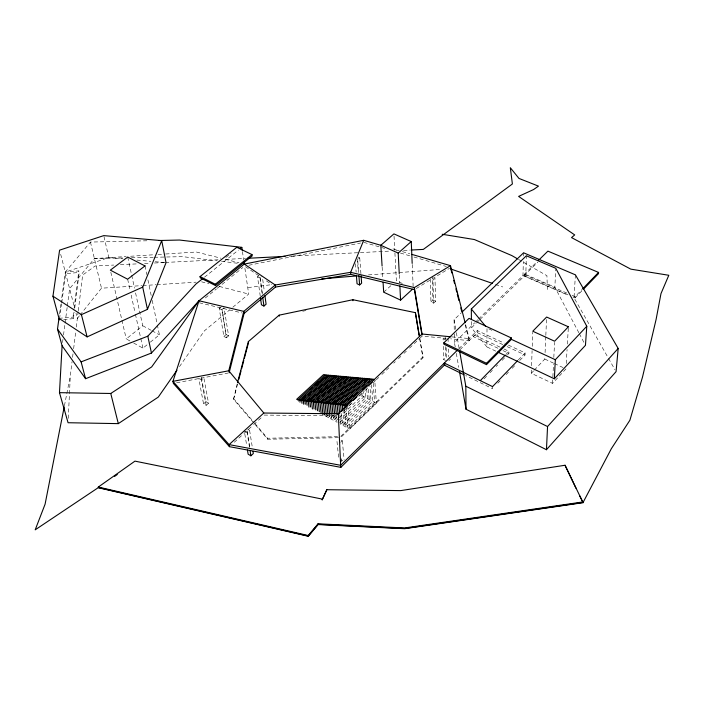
<?xml version="1.0" encoding="UTF-8"?>
<svg xmlns="http://www.w3.org/2000/svg" width="704" height="704" viewBox="0 0 704 704"><rect width="100%" height="100%" fill="white"/><g stroke="black" fill="none" stroke-linecap="round" stroke-linejoin="round"><path stroke-width="0.53" stroke-dasharray="3.52 2.64" d="M495.845 351.155L486.922 346.94L487.01 328.029L491.964 330.326M492.554 386.61L492.536 388.687L465.74 375.584M507.408 354.948L508.922 353.408L508.957 351.331L503.994 348.999M478.597 318.991L522.966 275.563L523.345 261.474M523.494 256.054L523.582 252.798M568.014 294.879L524.014 275.739L524.049 274.498L536.369 262.442M479.978 319.466L525.809 274.551L526.363 255.781M519.746 360.474L525.034 354.992L525.096 352.906L508.165 344.995M565.946 368.914L552.543 383.363L531.309 373.287L531.423 370.058M531.573 365.746L532.092 350.654M532.242 346.342L532.734 332.323M534.31 370.128L544.799 359.066L544.896 356.91M545.081 352.598L545.785 336.433M545.829 335.359L546.621 317.038M578.829 332.719L554.866 287.162L555.72 269.359M68.27 418.361L70.321 375.751L72.046 361.68M552.543 383.363L552.807 377.96M552.86 376.886L553.502 363.915M553.819 357.43L554.567 342.302M566.262 363.519L567.072 349.474M567.38 344.071L568.383 326.788M575.406 274.842L574.024 297.774L607.974 357.447M573.021 297.053L575.018 297.924L575.098 296.666L581.909 289.626M72.574 357.368L73.102 353.012M73.63 348.709L75.759 331.364M76.287 327.061L78.144 311.872M78.276 310.79L82.65 275.062L95.128 265.998L113.793 265.056M63.703 319.502L73.41 318.648L72.996 317.09L73.946 309.575M74.078 308.502L78.822 270.908L65.305 272.105L61.178 302.201M73.41 318.648L74.219 312.206M74.756 307.912L79.209 272.457L78.822 270.908M62.515 342.575L62.946 339.346M63.51 335.034L64.935 324.254M65.076 323.171L67.206 307.006M67.346 305.932L69.617 288.684L94.398 258.588L126.192 256.538M59.558 314.028L61.028 303.274M59.541 318.806L61.591 303.758M61.741 302.676L65.701 273.645L79.209 272.457M64.434 405.715L70.321 375.751M338.448 437.668L267.731 439.243L233.552 399.291L237.706 383.53M233.552 399.291L237.266 383.592M179.467 366.643L204.406 330.818L229.469 310.006M79.358 315.885L77.343 318.41L75.962 313.095M80.027 315.049L101.499 288.2L141.759 285.63M146.934 240.786L90.446 242.07L65.305 272.105L108.812 257.576L122.848 258.834M531.309 373.287L533.562 370.92M518.285 359.964L525.096 352.906M497.825 383.196L500.095 380.846M506.141 374.581L508.402 372.231M512.186 368.306L515.205 365.174M575.018 297.924L582.586 290.101M505.938 354.411L508.957 351.331M484.07 378.849L487.08 375.769M490.09 372.68L492.351 370.366M496.118 366.511L497.622 364.971M502.137 360.342L506.66 355.722M458.885 348.709L477.277 330.572L504.178 343.138M448.844 360.721L450.613 358.97M459.976 349.721L477.286 332.64L477.277 330.572M445.509 360.413L443.608 359.489L445.641 357.491L445.394 346.526M455.206 346.914L454.458 342.61L474.698 322.802M475.482 322.036L477.814 319.757M524.014 275.739L537.856 262.178M486.922 346.94L471.434 327.844L476.098 323.277M476.872 322.511L479.204 320.232M422.919 356.875L422.963 357.87L340.622 437.624L340.525 436.621L422.919 356.875L419.804 338.536M339.794 414.48L340.736 424.213L349.73 429.07L376.385 403.251L374.88 382.026M340.736 442.306L342.311 440.774L340.833 439.965M454.247 329.542L454.089 319.739L461.19 312.893M340.736 424.213L367.426 398.587L366.678 388.846M339.513 420.033L363.862 396.73L363.449 391.459M339.733 422.497L365.64 397.663L365.077 390.386M336.732 417.366L333.59 420.367L333.036 414.902M344.59 409.869L343.024 411.374L344.326 426.149L370.999 400.453L369.952 386.285M348.524 406.129L351.666 403.128M358.741 396.378L360.316 394.882M344.027 410.555L346.394 408.302M349.545 405.293L353.496 401.526M359.806 395.507L364.54 390.993M365.332 390.245L368.482 387.235M373.217 382.721L375.584 380.459M376.376 379.711L378.743 377.45M381.902 374.44L389.787 366.916M393.738 363.158L395.314 361.654M398.473 358.644L400.84 356.382M403.99 353.373L406.358 351.12M409.517 348.11L413.459 344.344M414.251 343.596L418.986 339.082M419.778 338.325L422.145 336.072L446.213 338.404M338.51 418.326L335.368 421.326L334.726 414.894M339.302 417.569L362.085 395.806L361.918 393.659M333.177 415.457L330.035 418.449L329.701 415.263M335.738 415.668L331.813 419.408L331.364 415.034M326.489 416.539L328.064 415.052M330.616 415.254L328.258 417.49L328.029 415.325M433.673 303.151L435.626 301.312L434.984 278.291L432.995 280.13L433.673 303.151L430.962 301.893L430.241 278.881L432.995 280.13M430.962 301.893L432.916 300.062L432.23 277.05M234.291 442.27L243.162 434.183M243.971 433.453L252.85 425.374M253.651 424.635L257.69 420.966M258.491 420.235L262.53 416.557M249.524 447.366L247.139 432.643L249.612 430.382L247.746 429.326M383.671 292.169L391.609 285.014M206.158 405.319L208.551 403.216L203.843 377.784L201.397 379.887L206.158 405.319L203.553 403.85L198.757 378.426L201.397 379.887M203.553 403.85L205.955 401.755L201.203 376.332M358.002 257.066L359.744 257.866L357.694 259.635L358.653 272.298M226.38 337.779L228.633 335.878L224.03 307.78L221.725 309.69L226.38 337.779L223.881 336.468L219.19 308.378L220.722 307.12M223.881 336.468L226.142 334.558L221.487 306.486M232.813 307.234L248.688 294.061L244.596 266.226M262.293 294.184L260.058 278.018L262.266 276.197M260.251 296.173L257.532 276.778L259.002 275.563M133.672 343.024L142.938 348.163L149.53 342.813M150.348 342.144L159.412 334.796L157.388 325.107M205.348 297.95L216.436 288.957M217.29 288.262L242.871 267.502M225.896 257.444L231.026 253.361M129.967 340.965L126.254 338.914L142.745 325.741L135.467 292.477M204.494 277.191L238.427 250.078M416.293 288.499L449.592 268.277M302.764 311.23L305.967 310.561M248.873 265.258L360.615 242.994M176.581 382.791L228.043 373.041M248.046 287.575L271.911 284.636M58.969 318.331L72.996 317.09M368.43 274.921L440.229 269.447M130.583 256.256L153.604 254.769M157.995 254.487L164.569 254.065M165.669 253.994L196.363 252.014L220.854 258.183M142.842 285.56L155.901 284.733M156.992 284.662L196.161 282.163M120.375 264.722L136.84 263.886M144.522 263.498L150.014 263.226M154.405 263.006L164.278 262.504M165.378 262.451L218.064 259.785M225.746 259.398L245.502 258.394M289.414 256.177L291.606 256.071M292.706 256.01L390.394 251.073M395.877 250.8L399.177 250.633M403.568 250.413L410.15 250.078M94.398 258.588L122.707 257.963M131.419 257.77L153.199 257.294M154.282 257.268L182.591 256.652L217.228 260.823M254.76 423.271L267.582 438.249L338.342 436.674M264.141 415.087L337.41 415.818M136.884 260.084L150.92 261.342M155.241 261.73L164.956 262.601M452.047 336.908L469.181 338.562L469.19 340.63L450.595 338.826M221.558 261.342L238.867 263.428M199.382 302.799L241.965 312.928M225.113 259.257L238.955 262.742M201.599 281.811L208.921 283.721M219.384 286.44L248.688 294.061M392.973 248.864L398.2 250.395M402.38 251.618L409.702 253.757M363.845 242.352L384.727 248.459M400.391 253.044L409.79 255.798M413.97 257.022L446.336 266.49M495.502 284.451L502.735 286.95M525.809 274.551L554.866 287.162M524.049 274.498L568.093 293.621M572.088 295.363L575.098 296.666M522.966 275.563L568.014 295.161M402.318 283.474L396.37 280.729L394.83 251.319M432.916 300.062L435.626 301.312M544.799 359.066L553.45 363.097M554.409 363.546L563.059 367.576M477.286 332.64L503.149 344.749M507.126 346.606L525.034 354.992M500.025 347.134L473.238 334.558L473.246 336.618L498.018 348.278M502.973 350.61L508.922 353.408M445.042 339.574L443.115 338.65L443.194 341.942M257.532 276.778L260.058 278.018M219.19 308.378L221.725 309.69M362.085 395.806L376.385 403.251M226.142 334.558L228.633 335.878M298.549 401.474L300.274 402.406M324.72 415.589L337.154 422.286M142.745 325.741L151.078 330.273M152.002 330.774L159.412 334.796M341.405 459.967L342.857 460.777M205.955 401.755L208.551 403.216M247.139 432.643L244.332 431.05L246.752 445.782M518.461 259.389L546.929 275.704L547.457 291.421M245.494 266.737L259.142 275.968M266.42 280.896L271.876 284.592M233.385 398.297L254.047 422.435M608.511 358.398L614.979 369.767M579.339 333.687L584.434 343.376M60.685 254.329L74.58 307.789M465.652 324.826L469.181 338.562M465.133 324.773L469.19 340.63M90.446 242.07L101.499 288.2M110.827 272.272L126.254 338.914M103.99 236.658L108.812 257.576M127.644 279.215L130.231 290.884M131.173 295.126L135.168 313.157M135.406 314.222L140.589 337.55M140.818 338.615L142.938 348.163M127.714 257.057L131.472 274.226M131.71 275.299L134.526 288.182M144.998 265.918L146.802 274.525M147.928 279.91L151.307 296.05M152.205 300.353L157.159 324.034M454.089 319.739L456.166 331.531M456.359 332.605L459.193 348.682M456.324 353.355L458.753 367.33M419.654 338.457L422.963 357.87M247.157 430.901L249.709 446.679M249.612 430.382L252.314 447.216M267.582 438.249L267.731 439.243M242.44 251.548L243.663 259.908M260.04 277.121L262.416 294.36M262.706 279.426L264.326 291.289M336.996 441.452L338.765 459.131M341.484 458.674L341.783 461.798M336.424 414.902L337.049 421.247M342.311 440.774L344.115 459.501M341.414 413.468L342.531 425.181L369.213 399.52L368.245 386.725M344.511 409.693L346.122 427.126L372.794 401.386L371.536 384.19M345.981 406.877L347.926 428.094L374.581 402.318L372.962 379.746M347.626 405.724L349.73 429.07M355.494 263.71L356.145 272.149M357.289 258.773L358.336 272.483M359.744 257.866L360.923 273.689M382.14 267.089L382.809 277.992M394.029 236.069L394.768 250.228M399.318 274.965L399.696 282.612M412.227 264.484L413.142 286.326M443.291 346.324L443.608 359.489M446.169 347.714L446.415 358.679M445.174 336.653L445.245 339.944M448.061 338.034L448.175 343.517M448.29 348.999L448.448 356.682M454.318 333.898L454.458 342.61M471.407 321.561L471.434 327.844"/><path stroke-width="1.06" d="M486.499 364.637L486.508 363.299L511.43 338.008L469.04 318.366L443.846 342.857L443.881 344.186L486.499 364.637L511.394 339.346L511.43 338.008M459.501 371.624L466.03 409.235L546.454 449.724L547.554 426.545L618.182 348.454L575.406 274.842L523.582 252.798L461.982 312.127M497.825 352.088L554.356 378.787L555.324 359.735L586.784 326.278L555.773 268.312L526.363 255.781L471.337 308.994L471.39 319.466M176.977 370.234L158.277 397.1L118.316 423.632L68.059 422.726L59.479 392.665L62.093 345.805L57.499 329.076L58.969 318.331L87.12 336.882L147.462 309.355L166.038 262.698L161.718 240.618L103.752 235.62L59.594 250.149L52.95 296.19L59.391 319.88M326.841 489.711L322.186 499.814L326.841 489.711L400.77 490.6L565.048 465.256L575.942 488.198M586.784 326.278L585.455 345.321L554.356 378.787M538.674 260.181L547.914 251.134L598.576 272.43L598.479 273.68L583.343 289.318M322.098 499.066L134.957 461.129L98.296 487.045L98.507 487.784L308.308 536.272L318.111 524.559L404.686 528.704L583.079 502.674L565.048 465.256M618.182 348.454L616.062 371.659L546.454 449.724M64.231 406.78L45.091 504.187L35.2 529.822L98.437 487.538L308.273 536.026L318.076 524.304L404.668 528.449L583.097 502.418L611.292 448.791L629.904 420.218L642.558 376.869L656.11 319.387L660.986 293.586L668.8 275.273L630.819 269.148L571.534 237.6L574.702 234.925L518.61 196.407L533.614 189.526L538.472 186.129L518.989 178.438L510.321 167.728L512.389 183.982L423.324 249.41L411.25 250.026M450.974 336.802L422.066 334.013L338.298 413.767L263.833 413.028L228.765 370.779L243.786 311.379L275.255 285.014L350.654 272.307L414.357 287.575L450.481 265.663L465.115 322.714M229.117 372.838L244.094 313.43L243.786 311.379L199.012 300.758L151.457 353.038L85.571 378.699L62.093 345.805M238.814 379.333L241.032 370.929M241.586 368.826L243.804 360.43M244.358 358.327L248.239 343.622M237.547 382.545L248.362 341.59L279.154 315.163L352.871 299.728L415.395 312.655L419.434 336.38M381.471 245.502L363.695 240.31L244.279 264.088L199.012 300.758L172.946 381.348L173.369 383.398L229.451 446.67L340.85 467.35L444.928 364.584M147.462 309.355L142.718 287.109L161.718 240.618M363.695 240.31L350.654 272.307L350.812 274.358L414.436 289.626L421.96 334.99M199.012 300.758L151.668 366.916L110.757 393.474L59.479 392.665M308.308 536.272L308.211 535.524L318.023 523.811L404.642 527.956L583.141 501.908M57.499 329.076L81.11 361.874L147.805 336.186L196.002 283.976L202.796 278.546M517.528 360.747L492.554 386.61L444.321 363.07L444.374 365.138L464.033 374.748M582.666 288.851L598.576 272.43M480.304 380.626L505.19 355.186M457.609 349.967L340.648 465.291L340.85 467.35M353.047 400.558L356.919 396.871M368.535 385.801L372.407 382.114M344.432 408.857L344.036 404.562L371.149 378.814L372.962 379.746M345.699 403.823L344.106 405.337L342.276 404.369L369.389 378.655L371.202 379.588M353.663 396.246L357.65 392.462M368.016 382.615L369.609 381.102M346.06 407.678L345.787 404.756L372.909 378.972L374.73 379.905M346.632 404.791L351.278 400.374M362.894 389.321L366.766 385.634M339.706 413.565L338.782 403.982L365.878 378.338L367.69 379.271M342.839 400.981L338.862 404.747L337.049 403.788L364.135 378.189L365.939 379.113L364.346 380.618M351.604 392.682L354.79 389.673M341.229 411.523L340.534 404.175L367.629 378.497L369.442 379.43M342.989 402.679L347.776 398.147M356.532 389.84L359.718 386.822M364.505 382.29L366.098 380.776M347.926 399.846L352.713 395.305M362.27 386.232L364.663 383.962M335.254 402.67L340.023 398.165M347.987 390.658L351.965 386.901M336.336 413.978L335.315 403.594L362.393 378.03L364.197 378.954M340.956 399.098L344.942 395.34M353.698 387.068L357.676 383.31M345.875 396.273L349.862 392.506M358.618 384.226L362.604 380.459M332.473 399.854L337.242 395.366M345.198 387.895L349.175 384.155M331.276 414.198L330.132 403.022L357.192 377.573L358.987 378.488L354.209 382.985M337.374 397.047L342.144 392.559M350.099 385.07L354.077 381.33M332.939 413.934L331.857 403.207L358.926 377.722L360.721 378.646M335.113 400.981L331.936 403.973L330.132 403.022M342.276 394.231L347.054 389.734M334.638 413.943L333.582 403.401L360.659 377.881L362.454 378.796M326.269 414.489L325.002 402.45L352.044 377.106L353.822 378.022M326.674 401.72L325.081 403.216L323.294 402.257L350.328 376.957L352.106 377.872M335.412 393.518L338.598 390.544M348.929 380.855L351.314 378.62M327.923 414.313L326.709 402.635L353.751 377.265L355.538 378.18M331.558 398.922L326.788 403.401L325.002 402.45M340.305 390.711L344.282 386.98M329.604 414.286L328.416 402.829L355.476 377.414L357.262 378.33M321.086 412.685L319.906 401.887L346.922 376.649L348.691 377.564M323.171 399.678L319.994 402.644L318.217 401.694L345.233 376.499L346.993 377.414M333.494 390.025L335.078 388.546M339.055 384.833L341.431 382.606M322.96 414.63L321.605 402.072L348.63 376.807L350.398 377.714M324.861 399.863L328.038 396.889M339.161 386.478L340.754 385M343.93 382.026L347.107 379.051M329.736 397.065L333.714 393.342M344.045 383.671L345.629 382.184M315.814 409.869L314.855 401.324L341.854 376.2L343.605 377.106M317.319 399.863L318.912 398.385M322.08 395.428L325.257 392.471M333.194 385.088L337.955 380.653M317.566 410.758L316.536 401.509L343.543 376.35L345.303 377.256L343.71 378.743M318.208 400.787L316.615 402.266L314.855 401.324M322.969 396.343L324.553 394.865M327.73 391.908L330.906 388.951M338.052 382.29L342.813 377.846M328.627 392.823L330.211 391.336M333.388 388.379L335.773 386.153M247.438 449.988L248.134 454.194L250.888 455.787L253.326 453.526L252.982 451.422M316.272 395.63L321.033 391.222M325.785 386.804L327.378 385.334M335.306 377.978L336.89 376.508L335.148 375.602L308.185 400.585L308.942 407.079M312.426 408.962L311.511 400.954L338.492 375.901L340.243 376.807M313.975 399.494L311.599 401.702L309.839 400.77L336.82 375.751L338.562 376.658M321.904 392.128L326.665 387.71M331.426 383.284L333.01 381.814M314.063 408.927L313.183 401.139L340.173 376.05L341.924 376.957M317.231 398.2L319.616 395.991M327.545 388.608L332.306 384.182M337.066 379.755L338.65 378.286M318.428 388.511L322.388 384.85M307.085 405.187L306.522 400.4L333.485 375.452L335.218 376.358M309.778 398.218L306.61 401.148L304.867 400.215L331.822 375.302L333.555 376.209M324.051 385.009L328.803 380.609M310.649 399.133L315.401 394.724M320.162 390.315L321.746 388.846M329.674 381.498L334.426 377.089M302.403 398.226L305.571 395.305M316.65 385.097L318.234 383.636M319.818 382.175L324.57 377.802M301.998 403.339L301.576 399.846L328.513 375.012L330.238 375.91M304.832 397.672L301.664 400.602L299.939 399.67L326.867 374.862L328.592 375.76L325.424 378.682M308 394.75L311.168 391.829M303.732 404.272L303.222 400.03L330.167 375.162L331.901 376.059M308.854 395.657L310.438 394.196M313.606 391.274L316.774 388.344M310.262 389.303L311.846 387.851M315.014 384.938L318.182 382.017M383.073 282.357L383.671 292.169L400.585 300.106L412.447 289.238M263.833 413.028L229.09 444.62L229.451 446.67M356.391 275.308L357.042 283.747L359.612 284.953L361.627 283.175L361.073 275.792M399.256 273.865L398.209 253.088L411.259 241.551L393.914 233.895L380.811 245.282L382.078 265.998M260.55 298.329L261.448 304.797L263.938 306.046L266.094 304.225L264.915 295.601M244.094 313.43L275.519 287.056L350.812 274.358M215.53 285.56L215.31 284.249L251.997 254.602L236.808 247.289L200.059 276.566L200.288 277.869L215.53 285.56L252.182 255.904L251.997 254.602M240.126 248.723L241.824 247.368L242.282 250.501M114.585 476.406L117.269 474.514M52.95 296.19L81.409 314.635L142.718 287.109M228.765 370.779L172.946 381.348L229.09 444.62L340.648 465.291L338.298 413.767M321.807 278.863L356.506 275.933M247.702 258.289L285.023 256.406M158.884 240.513L179.529 240.038L241.824 247.368M442.218 234.282L474.382 239.536L511.826 255.578L517.519 258.843M98.296 487.045L308.211 535.524M411.796 254.364L450.481 265.663L450.516 267.714M451.07 269.086L492.404 283.378M380.811 245.282L398.209 253.088M510.77 339.055L555.324 359.735M443.846 342.857L486.508 363.299M459.571 350.83L465.819 386.214L547.554 426.545M200.059 276.566L215.31 284.249M326.946 375.61L325.222 374.722L298.302 399.485L300.027 400.418M325.301 375.461L323.585 374.572L296.666 399.309L298.39 400.233M345.787 404.756L347.626 405.724M344.036 404.562L345.858 405.53M340.534 404.175L342.346 405.143M338.782 403.982L340.604 404.941M335.315 403.594L337.119 404.554M333.582 403.401L335.386 404.36M331.857 403.207L333.661 404.166M328.416 402.829L330.211 403.788M326.709 402.635L328.495 403.594M321.605 402.072L323.382 403.022M319.906 401.887L321.684 402.829M316.536 401.509L318.305 402.459M313.183 401.139L314.943 402.081M311.511 400.954L313.262 401.896M308.185 400.585L309.927 401.518M306.522 400.4L308.273 401.333M303.222 400.03L304.955 400.963M301.576 399.846L303.31 400.778M471.337 308.994L485.646 326.374M579.753 495.915L583.079 502.674M81.11 361.874L85.571 378.699M450.789 268.77L451.871 273.002M453.763 280.394L454.573 283.562M455.928 288.851L456.738 292.019M457.283 294.131L458.902 300.476M460.803 307.868L461.613 311.036M81.409 314.635L87.12 336.882M110.757 393.474L118.316 423.632M147.805 336.186L151.457 353.038M419.1 335.218L415.395 312.655M422.066 334.013L414.357 287.575L414.436 289.626M250.034 450.525L250.888 455.787M248.362 341.59L248.512 342.575M243.971 261.994L244.279 264.088L275.255 285.014L275.519 287.056M262.742 297.422L263.938 306.046M279.154 315.163L279.277 316.149M299.939 399.67L300.159 401.491M304.867 400.215L305.342 404.21M318.023 523.811L318.111 524.559M309.839 400.77L310.561 406.982M318.217 401.694L319.326 411.734M323.294 402.257L324.614 414.559M337.049 403.788L338.096 414.603M342.276 404.369L342.848 410.388M352.871 299.728L352.95 300.714M358.89 275.458L359.612 284.953M399.863 285.894L400.585 300.106M411.259 241.551L412.174 263.393M465.819 386.214L466.03 409.235M568.383 326.788L554.62 341.22L532.77 331.241L546.621 317.038L568.383 326.788M144.998 265.918L127.644 279.215L110.343 270.151L127.714 257.057L144.998 265.918"/></g></svg>
